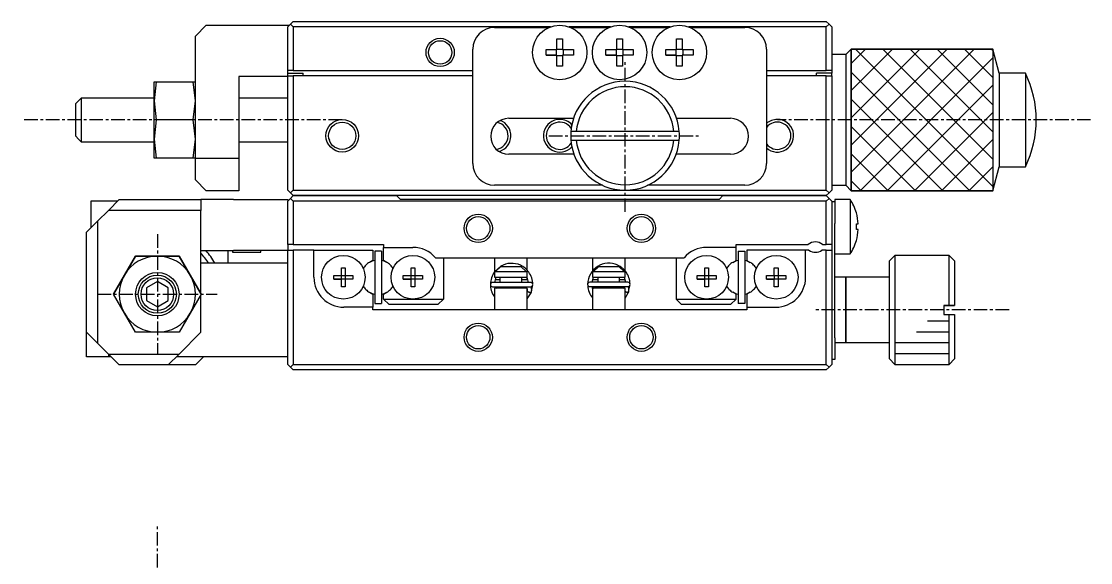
# Model space of a CAD drawing. Extents: x 10 to 369, y 10 to 243.
# Drawn here: x 84.1 to 182.4, y 193.5 to 243.2 of the extents above; entities that cross this region are included whole.
import ezdxf

# ---------------------------------------------------------------- set-up
doc = ezdxf.new("R2010")
doc.units = 0
doc.linetypes.add('CENTER', pattern=[2, 1.25, -0.25, 0.25, -0.25])
doc.layers.get('0').update_dxf_attribs({"linetype": 'CONTINUOUS'})
doc.layers.add('CENTER', color=1, linetype='CENTER')

msp = doc.modelspace()

# ---------------------------------------------------------------- linework, layer by layer
at = {"color": 7, "linetype": 'CONTINUOUS'}
for p, q in [((101.109, 242.89), (100.109, 241.89)), ((101.109, 242.89), (108.759, 242.89)), ((108.609, 242.74), (108.859, 242.99)), ((108.859, 242.99), (109.109, 243.24)), ((108.859, 242.99), (109.109, 242.74)), ((109.109, 243.24), (158.109, 243.24)), ((158.109, 243.24), (158.359, 242.99)), ((158.109, 242.74), (158.359, 242.99)), ((158.359, 242.99), (158.609, 242.74)), ((100.109, 236.19), (100.109, 241.89)), ((108.609, 238.74), (108.609, 242.74)), ((132.757, 242.74), (109.109, 242.74)), ((109.109, 242.74), (109.109, 238.74)), ((127.609, 242.69), (132.63, 242.69)), ((138.257, 242.74), (134.462, 242.74)), ((134.589, 242.69), (138.13, 242.69)), ((143.757, 242.74), (139.962, 242.74)), ((140.089, 242.69), (143.63, 242.69)), ((158.109, 242.74), (145.462, 242.74)), ((145.589, 242.69), (150.609, 242.69)), ((158.109, 238.74), (158.109, 242.74)), ((158.609, 242.74), (158.609, 238.74)), ((133.349, 241.648), (133.869, 241.648)), ((133.349, 240.65), (133.349, 241.648)), ((133.869, 241.648), (133.869, 240.65)), ((138.849, 241.648), (139.369, 241.648)), ((138.849, 240.65), (138.849, 241.648)), ((139.369, 241.648), (139.369, 240.65)), ((144.349, 241.648), (144.869, 241.648)), ((144.349, 240.65), (144.349, 241.648)), ((144.869, 241.648), (144.869, 240.65)), ((125.609, 230.19), (125.609, 240.69)), ((132.351, 240.13), (132.351, 240.65)), ((132.351, 240.65), (133.349, 240.65)), ((133.349, 240.13), (132.351, 240.13)), ((132.351, 240.13), (133.308, 240.13)), ((133.308, 240.13), (133.308, 240.65)), ((133.349, 240.13), (133.308, 240.13)), ((133.349, 240.691), (133.869, 240.691)), ((133.349, 239.131), (133.349, 240.13)), ((133.869, 240.088), (133.349, 240.088)), ((133.869, 240.65), (134.868, 240.65)), ((133.869, 240.13), (133.869, 239.131)), ((134.868, 240.13), (133.869, 240.13)), ((133.911, 240.13), (133.869, 240.13)), ((133.911, 240.65), (133.911, 240.13)), ((134.868, 240.13), (133.911, 240.13)), ((134.868, 240.65), (134.868, 240.13)), ((137.851, 240.13), (137.851, 240.65)), ((137.851, 240.65), (138.849, 240.65)), ((138.849, 240.13), (137.851, 240.13)), ((137.851, 240.13), (138.808, 240.13)), ((138.808, 240.13), (138.808, 240.65)), ((138.849, 240.13), (138.808, 240.13)), ((138.849, 240.691), (139.369, 240.691)), ((138.849, 239.131), (138.849, 240.13)), ((139.369, 240.088), (138.849, 240.088)), ((139.369, 240.65), (140.368, 240.65)), ((139.369, 240.13), (139.369, 239.131)), ((140.368, 240.13), (139.369, 240.13)), ((139.411, 240.13), (139.369, 240.13)), ((139.411, 240.65), (139.411, 240.13)), ((140.368, 240.13), (139.411, 240.13)), ((140.368, 240.65), (140.368, 240.13)), ((143.351, 240.13), (143.351, 240.65)), ((143.351, 240.65), (144.349, 240.65)), ((144.349, 240.13), (143.351, 240.13)), ((143.351, 240.13), (144.308, 240.13)), ((144.308, 240.13), (144.308, 240.65)), ((144.349, 240.13), (144.308, 240.13)), ((144.349, 240.691), (144.869, 240.691)), ((144.349, 239.131), (144.349, 240.13)), ((144.869, 240.088), (144.349, 240.088)), ((144.869, 240.65), (145.868, 240.65)), ((144.869, 240.13), (144.869, 239.131)), ((145.868, 240.13), (144.869, 240.13)), ((144.911, 240.13), (144.869, 240.13)), ((144.911, 240.65), (144.911, 240.13)), ((145.868, 240.13), (144.911, 240.13)), ((145.868, 240.65), (145.868, 240.13)), ((152.609, 240.69), (152.609, 230.19)), ((159.909, 240.19), (158.609, 240.19)), ((160.409, 240.69), (159.909, 240.19)), ((159.909, 240.19), (159.909, 228.19)), ((160.409, 240.69), (173.409, 240.69)), ((160.409, 227.69), (160.409, 240.69)), ((173.999, 238.49), (173.409, 240.69)), ((173.409, 240.69), (173.409, 227.69)), ((133.869, 239.131), (133.349, 239.131)), ((139.369, 239.131), (138.849, 239.131)), ((144.869, 239.131), (144.349, 239.131)), ((104.109, 238.19), (104.109, 230.69)), ((108.609, 238.19), (104.109, 238.19)), ((109.109, 238.74), (108.609, 238.74)), ((108.609, 238.49), (108.609, 238.74)), ((108.609, 238.49), (110.009, 238.49)), ((108.609, 238.24), (108.609, 238.49)), ((108.609, 227.74), (108.609, 238.24)), ((108.609, 238.24), (109.109, 238.24)), ((109.109, 238.74), (125.609, 238.74)), ((109.109, 238.24), (109.109, 227.74)), ((125.609, 238.24), (109.109, 238.24)), ((110.009, 238.24), (110.009, 238.49)), ((152.609, 238.74), (158.109, 238.74)), ((158.109, 238.24), (152.609, 238.24)), ((158.609, 238.49), (157.209, 238.49)), ((157.209, 238.24), (157.209, 238.49)), ((158.609, 238.74), (158.109, 238.74)), ((158.109, 227.74), (158.109, 238.24)), ((158.109, 238.24), (158.609, 238.24)), ((158.609, 238.74), (158.609, 238.49)), ((158.609, 238.24), (158.609, 238.49)), ((158.609, 238.24), (158.609, 227.74)), ((173.999, 238.49), (173.999, 229.89)), ((176.409, 238.49), (173.999, 238.49)), ((176.409, 238.49), (176.409, 229.89)), ((96.507, 237.69), (96.309, 235.94)), ((96.309, 237.69), (96.507, 237.69)), ((96.309, 235.94), (96.309, 237.69)), ((96.507, 237.69), (99.912, 237.69)), ((100.109, 235.94), (99.912, 237.69)), ((99.912, 237.69), (100.109, 237.69)), ((89.359, 235.94), (89.109, 235.69)), ((89.609, 236.19), (89.359, 235.94)), ((89.609, 236.19), (89.609, 234.19)), ((96.309, 236.19), (89.609, 236.19)), ((96.309, 235.94), (96.507, 234.19)), ((96.309, 232.44), (96.309, 235.94)), ((99.912, 234.19), (100.109, 235.94)), ((100.109, 232.19), (100.109, 236.19)), ((108.609, 236.19), (104.109, 236.19)), ((89.109, 234.19), (89.109, 235.69)), ((89.109, 232.69), (89.109, 234.19)), ((89.609, 234.19), (89.609, 232.19)), ((96.507, 234.19), (96.309, 232.44)), ((99.912, 234.19), (96.507, 234.19)), ((100.109, 232.44), (99.912, 234.19)), ((128.909, 234.34), (134.872, 234.34)), ((144.347, 234.34), (149.309, 234.34)), ((135.127, 233.14), (134.625, 233.14)), ((144.092, 233.14), (135.127, 233.14)), ((144.593, 233.14), (144.092, 233.14)), ((89.109, 232.69), (89.359, 232.44)), ((89.359, 232.44), (89.609, 232.19)), ((89.609, 232.19), (96.309, 232.19)), ((96.309, 232.44), (96.507, 230.69)), ((96.309, 230.69), (96.309, 232.44)), ((99.912, 230.69), (100.109, 232.44)), ((100.109, 230.69), (100.109, 232.19)), ((104.109, 232.19), (108.609, 232.19)), ((134.625, 232.34), (135.127, 232.34)), ((134.625, 232.34), (144.593, 232.34)), ((135.127, 232.34), (144.092, 232.34)), ((144.092, 232.34), (144.593, 232.34)), ((134.907, 231.04), (128.909, 231.04)), ((149.309, 231.04), (144.312, 231.04)), ((96.507, 230.69), (96.309, 230.69)), ((99.912, 230.69), (96.507, 230.69)), ((100.109, 230.69), (99.912, 230.69)), ((100.109, 228.69), (100.109, 230.69)), ((100.109, 230.69), (104.109, 230.69)), ((104.109, 230.69), (104.109, 227.69)), ((173.409, 227.69), (173.999, 229.89)), ((173.999, 229.89), (176.409, 229.89)), ((101.109, 227.69), (100.109, 228.69)), ((137.536, 228.19), (127.609, 228.19)), ((150.609, 228.19), (141.683, 228.19)), ((158.609, 228.19), (159.909, 228.19)), ((159.909, 228.19), (160.409, 227.69)), ((104.109, 227.69), (101.109, 227.69)), ((108.859, 227.49), (108.609, 227.74)), ((109.109, 227.74), (108.859, 227.49)), ((109.109, 227.24), (108.859, 227.49)), ((109.109, 227.24), (108.859, 226.99)), ((109.109, 227.74), (139.609, 227.74)), ((158.109, 227.24), (109.109, 227.24)), ((109.109, 227.24), (118.609, 227.24)), ((118.959, 226.89), (118.609, 227.24)), ((139.609, 227.74), (158.109, 227.74)), ((148.609, 227.24), (148.259, 226.89)), ((148.609, 227.24), (158.109, 227.24)), ((158.359, 227.49), (158.109, 227.74)), ((158.359, 227.49), (158.109, 227.24)), ((158.359, 226.99), (158.109, 227.24)), ((158.609, 227.74), (158.359, 227.49)), ((173.409, 227.69), (160.409, 227.69)), ((90.509, 226.74), (90.509, 224.29)), ((92.959, 226.74), (90.509, 226.74)), ((93.109, 226.89), (92.109, 225.89)), ((93.109, 226.89), (100.609, 226.89)), ((100.609, 226.89), (100.609, 225.89)), ((103.609, 226.89), (100.609, 226.89)), ((103.609, 226.89), (108.609, 226.89)), ((108.609, 226.74), (108.859, 226.99)), ((108.609, 226.89), (108.609, 226.74)), ((108.609, 222.74), (108.609, 226.74)), ((108.859, 226.99), (109.109, 226.74)), ((109.109, 226.74), (109.109, 222.74)), ((158.109, 226.74), (109.109, 226.74)), ((148.259, 226.89), (118.959, 226.89)), ((158.109, 226.74), (158.359, 226.99)), ((158.109, 222.74), (158.109, 226.74)), ((158.359, 226.99), (158.609, 226.74)), ((158.609, 226.74), (158.609, 222.74)), ((158.609, 226.69), (158.909, 226.69)), ((158.909, 226.89), (158.909, 226.69)), ((160.301, 226.89), (158.909, 226.89)), ((158.909, 226.69), (158.909, 224.69)), ((160.301, 226.89), (160.301, 221.89)), ((92.109, 225.89), (91.109, 224.89)), ((100.609, 225.89), (92.109, 225.89)), ((100.609, 218.262), (100.609, 225.89)), ((160.872, 225.648), (160.879, 225.652)), ((91.109, 224.89), (90.109, 223.89)), ((91.109, 224.89), (91.109, 213.69)), ((158.909, 223.315), (158.909, 224.69)), ((160.872, 224.13), (160.872, 224.65)), ((160.872, 224.65), (161.044, 224.65)), ((161.044, 224.13), (160.872, 224.13)), ((90.109, 214.69), (90.109, 223.89)), ((158.909, 214.19), (158.909, 223.315)), ((100.609, 222.19), (103.609, 222.19)), ((103.109, 221.04), (103.109, 222.19)), ((103.509, 222.19), (103.509, 222.04)), ((108.609, 222.19), (103.609, 222.19)), ((106.109, 222.04), (106.109, 222.19)), ((108.609, 222.74), (108.609, 222.24)), ((109.109, 222.74), (108.609, 222.74)), ((108.609, 211.74), (108.609, 222.24)), ((108.609, 222.24), (109.109, 222.24)), ((109.109, 222.74), (117.409, 222.74)), ((109.109, 222.24), (109.109, 211.74)), ((111.009, 222.24), (109.109, 222.24)), ((111.009, 219.74), (111.009, 222.24)), ((111.009, 222.24), (116.409, 222.24)), ((116.409, 222.24), (116.409, 221.284)), ((117.409, 222.74), (117.409, 222.49)), ((117.409, 222.49), (120.109, 222.49)), ((117.409, 221.284), (117.409, 222.49)), ((149.809, 222.49), (147.109, 222.49)), ((149.809, 222.74), (156.448, 222.74)), ((149.809, 222.49), (149.809, 222.74)), ((149.809, 221.284), (149.809, 222.49)), ((150.809, 222.24), (150.809, 221.284)), ((156.209, 222.24), (150.809, 222.24)), ((156.209, 219.74), (156.209, 222.24)), ((156.509, 222.24), (156.209, 222.24)), ((158.109, 222.24), (157.709, 222.24)), ((157.771, 222.74), (158.109, 222.74)), ((158.609, 222.74), (158.109, 222.74)), ((158.109, 211.74), (158.109, 222.24)), ((158.109, 222.24), (158.609, 222.24)), ((158.609, 222.74), (158.609, 222.24)), ((158.609, 222.24), (158.609, 211.74)), ((160.879, 223.128), (160.872, 223.131)), ((93.578, 219.94), (94.589, 221.69)), ((94.589, 221.69), (93.578, 219.94)), ((94.589, 221.69), (96.609, 221.69)), ((96.609, 221.69), (94.589, 221.69)), ((96.609, 221.69), (98.63, 221.69)), ((98.63, 221.69), (96.609, 221.69)), ((98.63, 221.69), (99.641, 219.94)), ((99.641, 219.94), (98.63, 221.69)), ((103.509, 222.04), (106.109, 222.04)), ((116.409, 221.284), (116.116, 221.115)), ((117.209, 222.14), (116.609, 222.14)), ((116.609, 222.14), (116.609, 217.34)), ((117.209, 222.14), (117.209, 217.34)), ((117.703, 221.115), (117.409, 221.284)), ((122.189, 221.54), (145.03, 221.54)), ((122.909, 221.54), (122.909, 217.74)), ((127.609, 221.54), (127.609, 220.24)), ((130.609, 220.397), (130.609, 221.54)), ((136.609, 221.54), (136.609, 220.322)), ((139.609, 220.341), (139.609, 221.54)), ((144.309, 221.54), (144.309, 217.74)), ((149.516, 221.115), (149.809, 221.284)), ((150.009, 222.14), (150.009, 217.34)), ((150.009, 222.14), (150.609, 222.14)), ((150.609, 222.14), (150.609, 217.34)), ((150.809, 221.284), (151.103, 221.115)), ((158.909, 221.89), (160.301, 221.89)), ((164.409, 221.74), (163.909, 221.24)), ((163.909, 216.74), (163.909, 221.24)), ((164.409, 221.74), (164.409, 216.74)), ((169.409, 221.74), (164.409, 221.74)), ((169.409, 217.14), (169.409, 221.74)), ((169.909, 221.24), (169.409, 221.74)), ((169.909, 221.24), (169.909, 217.14)), ((108.609, 221.04), (100.609, 221.04)), ((113.529, 220.626), (113.889, 220.626)), ((113.529, 219.92), (113.529, 220.626)), ((113.889, 220.626), (113.889, 219.92)), ((119.929, 220.626), (120.289, 220.626)), ((119.929, 219.92), (119.929, 220.626)), ((120.289, 220.626), (120.289, 219.92)), ((128.186, 220.756), (127.609, 220.236)), ((127.664, 220.24), (127.609, 220.24)), ((127.609, 220.24), (127.609, 219.74)), ((127.664, 220.24), (128.193, 220.74)), ((130.555, 220.24), (127.664, 220.24)), ((128.193, 220.74), (130.026, 220.74)), ((130.026, 220.74), (130.555, 220.24)), ((130.609, 220.24), (130.555, 220.24)), ((130.609, 220.396), (130.609, 220.396)), ((130.609, 220.396), (130.609, 220.396)), ((130.609, 219.74), (130.609, 220.24)), ((136.609, 220.322), (136.609, 220.322)), ((136.609, 220.321), (136.609, 220.321)), ((136.664, 220.24), (136.609, 220.24)), ((136.609, 220.24), (136.609, 219.74)), ((136.664, 220.24), (137.193, 220.74)), ((139.555, 220.24), (136.664, 220.24)), ((137.193, 220.74), (139.026, 220.74)), ((139.026, 220.74), (139.555, 220.24)), ((139.609, 220.24), (139.555, 220.24)), ((139.609, 220.34), (139.609, 220.34)), ((139.609, 219.74), (139.609, 220.24)), ((146.929, 220.626), (147.289, 220.626)), ((146.929, 219.92), (146.929, 220.626)), ((147.289, 220.626), (147.289, 219.92)), ((153.329, 220.626), (153.689, 220.626)), ((153.329, 219.92), (153.329, 220.626)), ((153.689, 220.626), (153.689, 219.92)), ((92.568, 218.19), (93.578, 219.94)), ((93.578, 219.94), (92.568, 218.19)), ((96.609, 219.345), (95.609, 218.767)), ((97.609, 218.767), (96.609, 219.345)), ((99.641, 219.94), (100.651, 218.19)), ((100.61, 218.261), (99.641, 219.94)), ((112.823, 219.92), (113.529, 219.92)), ((112.823, 219.56), (112.823, 219.92)), ((113.529, 219.56), (112.823, 219.56)), ((112.823, 219.56), (113.529, 219.56)), ((113.54, 219.909), (113.529, 219.92)), ((113.54, 219.57), (113.529, 219.56)), ((113.529, 218.854), (113.529, 219.56)), ((113.54, 219.909), (113.879, 219.909)), ((113.54, 219.57), (113.54, 219.909)), ((113.879, 219.57), (113.54, 219.57)), ((113.879, 219.909), (113.889, 219.92)), ((113.879, 219.909), (113.879, 219.57)), ((113.879, 219.57), (113.889, 219.56)), ((113.889, 219.92), (114.596, 219.92)), ((113.889, 219.56), (113.889, 218.854)), ((114.596, 219.56), (113.889, 219.56)), ((114.596, 219.56), (113.889, 219.56)), ((114.596, 219.92), (114.596, 219.56)), ((119.223, 219.92), (119.929, 219.92)), ((119.223, 219.56), (119.223, 219.92)), ((119.929, 219.56), (119.223, 219.56)), ((119.223, 219.56), (119.929, 219.56)), ((119.94, 219.909), (119.929, 219.92)), ((119.94, 219.57), (119.929, 219.56)), ((119.929, 218.854), (119.929, 219.56)), ((119.94, 219.909), (120.279, 219.909)), ((119.94, 219.57), (119.94, 219.909)), ((120.279, 219.57), (119.94, 219.57)), ((120.279, 219.909), (120.289, 219.92)), ((120.279, 219.909), (120.279, 219.57)), ((120.279, 219.57), (120.289, 219.56)), ((120.289, 219.92), (120.996, 219.92)), ((120.289, 219.56), (120.289, 218.854)), ((120.996, 219.56), (120.289, 219.56)), ((120.996, 219.56), (120.289, 219.56)), ((120.996, 219.92), (120.996, 219.56)), ((130.926, 219.277), (127.426, 219.277)), ((127.609, 219.74), (130.609, 219.74)), ((127.638, 219.277), (127.773, 219.74)), ((127.695, 219.54), (128.109, 219.54)), ((128.109, 219.74), (128.109, 219.277)), ((130.109, 219.277), (130.109, 219.74)), ((130.109, 219.54), (130.609, 219.54)), ((130.577, 219.74), (130.714, 219.277)), ((130.609, 219.54), (130.609, 219.666)), ((139.868, 219.288), (136.368, 219.288)), ((136.58, 219.288), (136.71, 219.74)), ((136.609, 219.74), (139.609, 219.74)), ((136.634, 219.54), (137.109, 219.54)), ((137.109, 219.74), (137.109, 219.288)), ((139.109, 219.288), (139.109, 219.74)), ((139.109, 219.54), (139.609, 219.54)), ((139.524, 219.74), (139.655, 219.288)), ((146.223, 219.92), (146.929, 219.92)), ((146.223, 219.56), (146.223, 219.92)), ((146.929, 219.56), (146.223, 219.56)), ((146.223, 219.56), (146.929, 219.56)), ((146.94, 219.909), (146.929, 219.92)), ((146.94, 219.57), (146.929, 219.56)), ((146.929, 218.854), (146.929, 219.56)), ((146.94, 219.909), (147.279, 219.909)), ((146.94, 219.57), (146.94, 219.909)), ((147.279, 219.57), (146.94, 219.57)), ((147.279, 219.909), (147.289, 219.92)), ((147.279, 219.909), (147.279, 219.57)), ((147.279, 219.57), (147.289, 219.56)), ((147.289, 219.92), (147.996, 219.92)), ((147.289, 219.56), (147.289, 218.854)), ((147.996, 219.56), (147.289, 219.56)), ((147.996, 219.56), (147.289, 219.56)), ((147.996, 219.92), (147.996, 219.56)), ((152.623, 219.92), (153.329, 219.92)), ((152.623, 219.56), (152.623, 219.92)), ((153.329, 219.56), (152.623, 219.56)), ((152.623, 219.56), (153.329, 219.56)), ((153.34, 219.909), (153.329, 219.92)), ((153.34, 219.57), (153.329, 219.56)), ((153.329, 218.854), (153.329, 219.56)), ((153.34, 219.909), (153.679, 219.909)), ((153.34, 219.57), (153.34, 219.909)), ((153.679, 219.57), (153.34, 219.57)), ((153.679, 219.909), (153.689, 219.92)), ((153.679, 219.909), (153.679, 219.57)), ((153.679, 219.57), (153.689, 219.56)), ((153.689, 219.92), (154.396, 219.92)), ((153.689, 219.56), (153.689, 218.854)), ((154.396, 219.56), (153.689, 219.56)), ((154.396, 219.56), (153.689, 219.56)), ((154.396, 219.92), (154.396, 219.56)), ((159.909, 219.74), (158.909, 219.74)), ((159.909, 216.74), (159.909, 219.74)), ((159.909, 219.74), (159.909, 216.74)), ((163.909, 219.74), (159.909, 219.74)), ((95.609, 218.767), (95.609, 217.613)), ((97.609, 217.613), (97.609, 218.767)), ((100.651, 218.19), (100.61, 218.261)), ((113.889, 218.854), (113.529, 218.854)), ((116.116, 218.365), (116.409, 218.195)), ((117.409, 218.195), (117.703, 218.365)), ((120.289, 218.854), (119.929, 218.854)), ((127.227, 219.055), (127.23, 218.954)), ((127.361, 218.369), (127.361, 218.368)), ((127.361, 218.368), (127.361, 218.367)), ((127.361, 218.367), (127.362, 218.365)), ((127.362, 218.365), (127.362, 218.364)), ((127.362, 218.364), (127.363, 218.362)), ((127.363, 218.362), (127.364, 218.359)), ((127.364, 218.359), (127.365, 218.357)), ((127.365, 218.357), (127.366, 218.354)), ((127.366, 218.354), (127.383, 218.31)), ((127.382, 218.311), (127.383, 218.312)), ((127.383, 218.31), (127.382, 218.311)), ((127.384, 218.31), (127.407, 218.257)), ((127.426, 218.877), (130.926, 218.877)), ((130.609, 218.74), (127.609, 218.74)), ((127.609, 218.74), (127.609, 216.74)), ((127.662, 218.74), (127.638, 218.877)), ((127.774, 218.74), (128.027, 218.877)), ((128.109, 218.877), (128.109, 218.74)), ((130.109, 218.74), (130.109, 218.877)), ((130.324, 218.877), (130.577, 218.74)), ((130.609, 216.74), (130.609, 218.74)), ((130.61, 218.672), (130.609, 218.491)), ((130.614, 218.449), (130.609, 218.453)), ((130.964, 218.301), (130.609, 218.441)), ((130.61, 217.757), (130.968, 218.31)), ((130.621, 218.444), (130.614, 218.449)), ((130.628, 218.44), (130.621, 218.444)), ((130.636, 218.434), (130.628, 218.44)), ((130.645, 218.429), (130.636, 218.434)), ((130.654, 218.423), (130.645, 218.429)), ((130.665, 218.417), (130.654, 218.423)), ((130.676, 218.411), (130.665, 218.417)), ((130.688, 218.405), (130.676, 218.411)), ((130.701, 218.398), (130.688, 218.405)), ((130.714, 218.392), (130.701, 218.398)), ((130.728, 218.386), (130.714, 218.392)), ((130.742, 218.379), (130.728, 218.386)), ((130.756, 218.373), (130.742, 218.379)), ((130.77, 218.367), (130.756, 218.373)), ((130.784, 218.36), (130.77, 218.367)), ((130.799, 218.354), (130.784, 218.36)), ((130.813, 218.349), (130.799, 218.354)), ((130.827, 218.343), (130.813, 218.349)), ((130.841, 218.338), (130.827, 218.343)), ((130.855, 218.333), (130.841, 218.338)), ((130.868, 218.329), (130.855, 218.333)), ((130.88, 218.324), (130.868, 218.329)), ((130.892, 218.32), (130.88, 218.324)), ((130.904, 218.317), (130.892, 218.32)), ((130.914, 218.314), (130.904, 218.317)), ((130.924, 218.312), (130.914, 218.314)), ((130.933, 218.31), (130.924, 218.312)), ((130.941, 218.308), (130.933, 218.31)), ((130.948, 218.307), (130.941, 218.308)), ((130.954, 218.307), (130.948, 218.307)), ((130.959, 218.306), (130.954, 218.307)), ((130.957, 218.878), (130.957, 218.879)), ((130.971, 218.846), (130.957, 218.878)), ((130.963, 218.307), (130.959, 218.306)), ((130.966, 218.308), (130.963, 218.307)), ((130.968, 218.309), (130.966, 218.308)), ((130.967, 218.308), (131.124, 219.05)), ((130.968, 218.31), (130.981, 218.34)), ((130.969, 218.311), (130.968, 218.309)), ((130.984, 218.814), (130.971, 218.846)), ((130.981, 218.34), (130.992, 218.373)), ((130.995, 218.781), (130.984, 218.814)), ((130.992, 218.373), (131.001, 218.406)), ((131.004, 218.748), (130.995, 218.781)), ((131.001, 218.406), (131.009, 218.44)), ((131.011, 218.714), (131.004, 218.748)), ((131.009, 218.44), (131.016, 218.474)), ((131.017, 218.68), (131.011, 218.714)), ((131.016, 218.474), (131.02, 218.508)), ((131.021, 218.646), (131.017, 218.68)), ((131.02, 218.508), (131.023, 218.542)), ((131.023, 218.611), (131.021, 218.646)), ((131.024, 218.577), (131.023, 218.611)), ((131.023, 218.542), (131.024, 218.577)), ((136.169, 219.066), (136.172, 218.965)), ((136.303, 218.38), (136.303, 218.379)), ((136.303, 218.379), (136.303, 218.377)), ((136.303, 218.377), (136.304, 218.376)), ((136.304, 218.376), (136.304, 218.375)), ((136.304, 218.375), (136.305, 218.373)), ((136.305, 218.373), (136.306, 218.37)), ((136.306, 218.37), (136.307, 218.368)), ((136.307, 218.368), (136.308, 218.364)), ((136.308, 218.364), (136.325, 218.321)), ((136.324, 218.322), (136.325, 218.322)), ((136.325, 218.321), (136.324, 218.322)), ((136.326, 218.321), (136.349, 218.268)), ((136.368, 218.888), (139.868, 218.888)), ((136.606, 218.74), (136.58, 218.888)), ((136.609, 218.727), (136.606, 218.74)), ((139.609, 218.74), (136.609, 218.74)), ((136.609, 218.74), (136.609, 216.74)), ((136.709, 218.74), (136.969, 218.888)), ((137.109, 218.888), (137.109, 218.74)), ((139.109, 218.74), (139.109, 218.888)), ((139.266, 218.888), (139.526, 218.74)), ((139.609, 216.74), (139.609, 218.74)), ((139.621, 218.42), (139.609, 218.427)), ((139.906, 218.312), (139.609, 218.416)), ((139.609, 217.834), (139.909, 218.321)), ((139.634, 218.414), (139.621, 218.42)), ((139.647, 218.407), (139.634, 218.414)), ((139.661, 218.401), (139.647, 218.407)), ((139.675, 218.394), (139.661, 218.401)), ((139.689, 218.387), (139.675, 218.394)), ((139.704, 218.381), (139.689, 218.387)), ((139.718, 218.375), (139.704, 218.381)), ((139.733, 218.368), (139.718, 218.375)), ((139.748, 218.362), (139.733, 218.368)), ((139.763, 218.357), (139.748, 218.362)), ((139.777, 218.351), (139.763, 218.357)), ((139.791, 218.346), (139.777, 218.351)), ((139.805, 218.341), (139.791, 218.346)), ((139.818, 218.337), (139.805, 218.341)), ((139.83, 218.332), (139.818, 218.337)), ((139.842, 218.329), (139.83, 218.332)), ((139.854, 218.326), (139.842, 218.329)), ((139.864, 218.323), (139.854, 218.326)), ((139.873, 218.321), (139.864, 218.323)), ((139.882, 218.319), (139.873, 218.321)), ((139.889, 218.318), (139.882, 218.319)), ((139.896, 218.317), (139.889, 218.318)), ((139.901, 218.317), (139.896, 218.317)), ((139.899, 218.888), (139.899, 218.89)), ((139.913, 218.857), (139.899, 218.888)), ((139.905, 218.318), (139.901, 218.317)), ((139.908, 218.319), (139.905, 218.318)), ((139.908, 218.319), (140.066, 219.06)), ((139.91, 218.32), (139.908, 218.319)), ((139.91, 218.321), (139.922, 218.351)), ((139.911, 218.322), (139.91, 218.32)), ((139.926, 218.825), (139.913, 218.857)), ((139.922, 218.351), (139.934, 218.384)), ((139.937, 218.792), (139.926, 218.825)), ((139.934, 218.384), (139.943, 218.417)), ((139.946, 218.758), (139.937, 218.792)), ((139.943, 218.417), (139.951, 218.451)), ((139.953, 218.725), (139.946, 218.758)), ((139.951, 218.451), (139.958, 218.484)), ((139.959, 218.691), (139.953, 218.725)), ((139.958, 218.484), (139.962, 218.519)), ((139.963, 218.656), (139.959, 218.691)), ((139.962, 218.519), (139.965, 218.553)), ((139.965, 218.622), (139.963, 218.656)), ((139.966, 218.588), (139.965, 218.622)), ((139.965, 218.553), (139.966, 218.588)), ((147.289, 218.854), (146.929, 218.854)), ((149.809, 218.195), (149.516, 218.365)), ((151.103, 218.365), (150.809, 218.195)), ((153.689, 218.854), (153.329, 218.854)), ((93.578, 216.44), (92.568, 218.19)), ((95.609, 217.613), (96.609, 217.035)), ((95.609, 217.613), (96.609, 217.035)), ((96.609, 217.035), (97.609, 217.613)), ((96.609, 217.035), (97.609, 217.613)), ((100.651, 218.19), (99.641, 216.44)), ((100.609, 214.69), (100.609, 218.118)), ((116.409, 218.195), (116.409, 216.99)), ((116.609, 217.34), (117.209, 217.34)), ((117.409, 217.74), (117.409, 218.195)), ((117.409, 217.74), (120.109, 217.74)), ((117.909, 217.24), (117.409, 217.74)), ((120.109, 217.74), (122.909, 217.74)), ((122.909, 217.74), (122.409, 217.24)), ((144.309, 217.74), (147.109, 217.74)), ((144.809, 217.24), (144.309, 217.74)), ((147.109, 217.74), (149.809, 217.74)), ((149.809, 217.74), (149.309, 217.24)), ((149.809, 217.74), (149.809, 218.195)), ((150.609, 217.34), (150.009, 217.34)), ((150.809, 218.195), (150.809, 216.99)), ((94.589, 214.69), (93.578, 216.44)), ((99.641, 216.44), (98.63, 214.69)), ((116.409, 216.99), (113.759, 216.99)), ((116.409, 216.74), (116.409, 216.99)), ((148.609, 216.74), (116.409, 216.74)), ((122.409, 217.24), (117.909, 217.24)), ((149.309, 217.24), (144.809, 217.24)), ((150.809, 216.74), (148.609, 216.74)), ((150.809, 216.99), (153.459, 216.99)), ((150.809, 216.99), (150.809, 216.74)), ((159.909, 213.74), (159.909, 216.74)), ((159.909, 216.74), (159.909, 213.74)), ((163.909, 212.24), (163.909, 216.74)), ((164.409, 216.74), (164.409, 211.74)), ((168.909, 217.14), (168.909, 216.34)), ((168.909, 217.14), (169.409, 217.14)), ((169.409, 217.14), (168.909, 217.14)), ((168.909, 216.34), (169.409, 216.34)), ((169.409, 217.14), (169.909, 217.14)), ((169.909, 217.14), (169.409, 217.14)), ((169.409, 211.74), (169.409, 216.34)), ((169.409, 216.34), (169.909, 216.34)), ((169.909, 216.34), (169.909, 212.24)), ((90.109, 212.44), (90.109, 214.69)), ((90.109, 214.69), (91.109, 213.69)), ((96.609, 214.69), (94.589, 214.69)), ((98.63, 214.69), (96.609, 214.69)), ((98.609, 212.69), (100.609, 214.69)), ((91.109, 213.69), (92.109, 212.69)), ((158.909, 214.19), (158.909, 212.19)), ((158.909, 213.74), (159.909, 213.74)), ((159.909, 213.74), (163.909, 213.74)), ((92.109, 212.44), (90.109, 212.44)), ((92.109, 212.69), (92.109, 212.44)), ((92.109, 212.69), (98.609, 212.69)), ((92.109, 212.69), (93.109, 211.69)), ((92.359, 212.44), (92.109, 212.44)), ((97.609, 211.69), (98.609, 212.69)), ((108.609, 212.44), (98.359, 212.44)), ((100.109, 211.69), (100.859, 212.44)), ((97.609, 211.69), (93.109, 211.69)), ((100.109, 211.69), (97.609, 211.69)), ((108.859, 211.49), (108.609, 211.74)), ((109.109, 211.74), (108.859, 211.49)), ((109.109, 211.24), (108.859, 211.49)), ((109.109, 211.74), (158.109, 211.74)), ((158.359, 211.49), (158.109, 211.74)), ((158.109, 211.24), (158.359, 211.49)), ((158.609, 211.74), (158.359, 211.49)), ((158.909, 212.19), (158.609, 212.19)), ((163.909, 212.24), (164.409, 211.74)), ((164.409, 211.74), (169.409, 211.74)), ((169.409, 211.74), (169.909, 212.24)), ((158.109, 211.24), (109.109, 211.24))]:
    msp.add_line(p, q, dxfattribs=at)
at = {"color": 3, "linetype": 'CONTINUOUS'}
for p, q in [((160.409, 240.69), (160.409, 227.69)), ((173.409, 240.69), (160.409, 240.69)), ((160.409, 239.39), (161.709, 240.69)), ((160.409, 236.89), (164.209, 240.69)), ((160.409, 234.39), (166.709, 240.69)), ((160.409, 231.89), (169.209, 240.69)), ((160.409, 229.39), (171.709, 240.69)), ((160.809, 240.69), (173.409, 228.09)), ((161.209, 227.69), (173.409, 239.89)), ((163.309, 240.69), (173.409, 230.59)), ((165.809, 240.69), (173.409, 233.09)), ((168.309, 240.69), (173.409, 235.59)), ((170.809, 240.69), (173.409, 238.09)), ((173.309, 240.69), (173.409, 240.59)), ((173.409, 240.69), (173.409, 227.69)), ((160.409, 238.59), (171.309, 227.69)), ((163.709, 227.69), (173.409, 237.39)), ((160.409, 236.09), (168.809, 227.69)), ((166.209, 227.69), (173.409, 234.89)), ((160.409, 233.59), (166.309, 227.69)), ((112.384, 232.494), (112.421, 232.352)), ((168.709, 227.69), (173.409, 232.39)), ((160.409, 231.09), (163.809, 227.69)), ((171.209, 227.69), (173.409, 229.89)), ((160.409, 228.59), (161.309, 227.69)), ((160.409, 227.69), (173.409, 227.69)), ((167.409, 215.74), (169.409, 215.74)), ((166.409, 214.74), (169.409, 214.74)), ((164.409, 213.74), (169.409, 213.74)), ((164.409, 212.74), (169.409, 212.74))]:
    msp.add_line(p, q, dxfattribs=at)
at = {"color": 7, "linetype": 'CONTINUOUS'}
for centre, radius in [((133.609, 240.39), 2.5), ((139.109, 240.39), 2.5), ((144.609, 240.39), 2.5), ((122.609, 240.39), 1.075), ((113.609, 232.74), 1.25), ((126.109, 224.24), 1.075), ((141.109, 224.24), 1.075), ((113.709, 219.74), 2), ((120.109, 219.74), 2), ((147.109, 219.74), 2), ((153.509, 219.74), 2), ((96.609, 218.19), 2), ((96.609, 218.19), 1.5), ((126.109, 214.24), 1.075), ((141.109, 214.24), 1.075)]:
    msp.add_circle(centre, radius, dxfattribs=at)
at = {"color": 3, "linetype": 'CONTINUOUS'}
for centre, radius in [((122.609, 240.39), 1.3), ((113.609, 232.74), 1.5), ((126.109, 224.24), 1.3), ((141.109, 224.24), 1.3), ((96.609, 218.19), 1.75), ((126.109, 214.24), 1.3), ((141.109, 214.24), 1.3)]:
    msp.add_circle(centre, radius, dxfattribs=at)
at = {"color": 7, "linetype": 'CONTINUOUS'}
for centre, radius, start, end in [((127.609, 240.69), 2, 90, 180), ((150.609, 240.69), 2, 0, 90), ((167.664, 234.19), 9.745, 333.81621, 26.18379), ((139.609, 232.74), 5, 4.58857, 175.41143), ((139.609, 232.74), 4.5, 5.09969, 174.90031), ((128.909, 232.69), 1.65, 90, 270), ((127.609, 232.74), 1.25, 277.22058, 78.37422), ((133.609, 232.74), 1.25, 33.12294, 180), ((149.309, 232.69), 1.65, 270, 90), ((153.609, 232.74), 1.25, 216.8699, 143.1301), ((139.609, 232.74), 5, 175.41143, 184.58857), ((139.609, 232.74), 5, 355.41143, 4.58857), ((133.609, 232.74), 1.25, 180, 326.87706), ((139.609, 232.74), 5, 184.58857, 355.41143), ((139.609, 232.74), 4.5, 185.09969, 354.90031), ((127.609, 230.19), 2, 180, 270), ((150.609, 230.19), 2, 270, 0), ((156.559, 224.39), 4.5, 16.28584, 33.74899), ((156.559, 224.39), 4.492, 3.31782, 16.26943), ((156.559, 224.39), 4.492, 343.73057, 356.68218), ((96.609, 218.19), 6, 28.35935, 41.81031), ((120.109, 219.74), 2.75, 40.88519, 90), ((147.109, 219.74), 2.75, 90, 139.11481), ((157.109, 221.99), 1, 48.59038, 131.40962), ((157.109, 223.04), 1, 233.1301, 306.8699), ((156.559, 224.39), 4.5, 326.25101, 343.71416), ((96.609, 218.19), 3.5, 90, 150), ((96.609, 218.19), 3.5, 30, 90), ((96.609, 218.19), 5.5, 31.21037, 43.34176), ((116.909, 219.74), 1.587, 100.89309, 120), ((116.909, 219.74), 1.587, 60.00003, 79.10698), ((150.309, 219.74), 1.587, 100.89302, 120), ((150.309, 219.74), 1.587, 59.99997, 79.10691), ((117.024, 219.625), 1.75, 134.99559, 148.1135), ((116.909, 219.74), 1.587, 135.00003, 149.56682), ((116.909, 219.74), 1.587, 120, 135), ((116.909, 219.74), 1.587, 45, 60), ((116.795, 219.625), 1.75, 31.8865, 45.00441), ((116.909, 219.74), 1.587, 30.43326, 45.00003), ((129.176, 219.076), 1.95, 143.50895, 179.16261), ((129.176, 219.077), 1.949, 65.39536, 120.51504), ((129.168, 219.067), 1.961, 35.92922, 65.29607), ((129.168, 219.075), 1.956, 0.75807, 35.76485), ((138.118, 219.088), 1.949, 65.39212, 179.18268), ((138.109, 219.078), 1.961, 35.92925, 65.29611), ((138.11, 219.086), 1.956, 0.75803, 35.76481), ((150.424, 219.625), 1.75, 134.99559, 148.1135), ((150.309, 219.74), 1.587, 134.99997, 149.56674), ((150.309, 219.74), 1.587, 120, 135), ((150.309, 219.74), 1.587, 45, 60), ((150.195, 219.625), 1.75, 31.8865, 45.00441), ((150.309, 219.74), 1.587, 30.43318, 44.99997), ((96.609, 218.19), 3.5, 150, 210), ((96.609, 218.19), 3.5, 330, 30), ((113.759, 219.74), 2.75, 180, 270), ((127.426, 219.077), 0.2, 90, 270), ((130.926, 219.077), 0.2, 270, 90), ((136.368, 219.088), 0.2, 90, 270), ((139.868, 219.088), 0.2, 270, 90), ((153.459, 219.74), 2.75, 270, 0), ((117.024, 219.855), 1.75, 211.8865, 225.00441), ((116.909, 219.74), 1.587, 210.43318, 224.99997), ((116.909, 219.74), 1.587, 225, 240), ((116.909, 219.74), 1.587, 239.99997, 259.10691), ((116.909, 219.74), 1.587, 280.89302, 299.99997), ((116.909, 219.74), 1.587, 300, 315), ((116.909, 219.74), 1.587, 314.99997, 329.56674), ((116.795, 219.855), 1.75, 314.99559, 328.1135), ((129.185, 219.08), 1.958, 183.69077, 216.43931), ((138.125, 219.091), 1.956, 183.68114, 219.22615), ((150.424, 219.855), 1.75, 211.8865, 225.00441), ((150.309, 219.74), 1.587, 210.43326, 225.00003), ((150.309, 219.74), 1.587, 225, 240), ((150.309, 219.74), 1.587, 240.00003, 259.10698), ((150.309, 219.74), 1.587, 280.89309, 300.00003), ((150.309, 219.74), 1.587, 300, 315), ((150.309, 219.74), 1.587, 315.00003, 329.56682), ((150.195, 219.855), 1.75, 314.99559, 328.1135), ((96.609, 218.19), 3.5, 210, 270), ((96.609, 218.19), 3.5, 270, 330)]:
    msp.add_arc(centre, radius, start, end, dxfattribs=at)
at = {"color": 3, "linetype": 'CONTINUOUS'}
for centre, start, end in [((127.609, 232.74), 286.01275, 69.58205), ((133.609, 232.74), 90, 317.40119), ((133.609, 232.74), 41.81032, 90), ((153.609, 232.74), 90, 131.81031), ((153.609, 232.74), 228.18968, 90)]:
    msp.add_arc(centre, 1.5, start, end, dxfattribs=at)
at = {"layer": 'CENTER', "color": 1, "linetype": 'CENTER'}
for p, q in [((139.609, 225.74), (139.609, 239.74)), ((113.609, 234.19), (84.109, 234.19)), ((182.409, 234.19), (153.609, 234.19)), ((132.609, 232.74), (146.609, 232.74)), ((96.609, 223.69), (96.609, 212.69)), ((91.109, 218.19), (102.109, 218.19)), ((174.909, 216.74), (156.909, 216.74)), ((96.609, 165.1), (96.609, 197.1))]:
    msp.add_line(p, q, dxfattribs=at)

doc.saveas('drawing.dxf')
